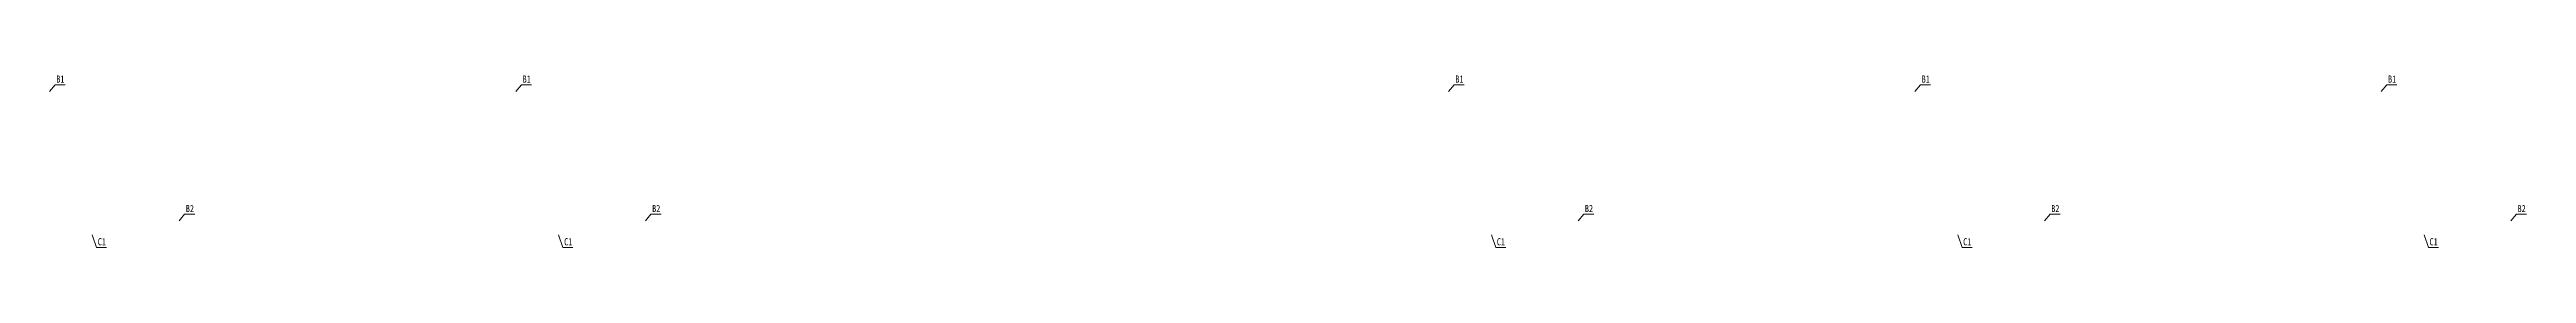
# Model space of a CAD drawing. Header units: millimetres. Extents: x -13368 to 383539, y -58537 to -26098.
# Drawn here: x 290294 to 311539, y -58235 to -56764 of the extents above; entities that cross this region are included whole.
import ezdxf
from ezdxf.enums import TextEntityAlignment as Align

# ---------------------------------------------------------------- set-up
doc = ezdxf.new("R2010")
doc.units = ezdxf.units.MM
doc.layers.add('文字', color=7, linetype='Continuous', lineweight=15)
doc.layers.add('细实线', color=4, linetype='Continuous', lineweight=15)
doc.styles.add('BM_Dim', font='', dxfattribs={"width": 0.85})
doc.styles.get('BM_Dim').set_extended_font_data('仿宋_GB2312')

# ---------------------------------------------------------------- blocks, each defined once
blk = doc.blocks.new('编号')
at = {"layer": '细实线'}
for p, q in [((48, 58), (0, 0)), ((48, 58), (134, 58)), ((1159, -1049), (1111, -1107)), ((1159, -1049), (1245, -1049)), ((404, -1334), (367, -1225)), ((404, -1334), (490, -1334))]:
    blk.add_line(p, q, dxfattribs=at)
at = {"layer": '文字', "style": 'BM_Dim', "width": 0.7}
for s, p in [('B1', (93, 57)), ('B2', (1204, -1050)), ('C1', (449, -1334))]:
    blk.add_text(s, height=61.5, dxfattribs=at).set_placement(p, align=Align.BOTTOM_CENTER)
blk = doc.blocks.new('*U186')
at = {"layer": '细实线'}
blk.add_blockref('编号', (-623, 604), dxfattribs=at)
blk = doc.blocks.new('*U185')
at = {"layer": '细实线', "color": 0, "linetype": 'ByBlock', "lineweight": -2, "transparency": 16777216}
blk.add_blockref('*U186', (300873, 0), dxfattribs=at)
blk = doc.blocks.new('*U188')
at = {"layer": '细实线'}
blk.add_blockref('编号', (-623, 604), dxfattribs=at)
blk = doc.blocks.new('*U187')
at = {"layer": '细实线', "color": 0, "linetype": 'ByBlock', "lineweight": -2, "transparency": 16777216}
blk.add_blockref('*U188', (300873, 0), dxfattribs=at)
blk = doc.blocks.new('*U190')
at = {"layer": '细实线'}
blk.add_blockref('编号', (-623, 604), dxfattribs=at)
blk = doc.blocks.new('*U189')
at = {"layer": '细实线', "color": 0, "linetype": 'ByBlock', "lineweight": -2, "transparency": 16777216}
blk.add_blockref('*U190', (300873, 0), dxfattribs=at)
blk = doc.blocks.new('*U192')
at = {"layer": '细实线'}
blk.add_blockref('编号', (-623, 604), dxfattribs=at)
blk = doc.blocks.new('*U191')
at = {"layer": '细实线', "color": 0, "linetype": 'ByBlock', "lineweight": -2, "transparency": 16777216}
blk.add_blockref('*U192', (300873, 0), dxfattribs=at)
blk = doc.blocks.new('*U194')
at = {"layer": '细实线'}
blk.add_blockref('编号', (-623, 604), dxfattribs=at)
blk = doc.blocks.new('*U193')
at = {"layer": '细实线', "color": 0, "linetype": 'ByBlock', "lineweight": -2, "transparency": 16777216}
blk.add_blockref('*U194', (300873, 0), dxfattribs=at)

msp = doc.modelspace()

# ---------------------------------------------------------------- block references
at = {"layer": '细实线'}
for name, p in [('*U185', (-9956, -57504.6)), ('*U187', (-5956, -57504.6)), ('*U189', (2044, -57504.6)), ('*U191', (6044, -57504.6)), ('*U193', (10044, -57504.6))]:
    msp.add_blockref(name, p, dxfattribs=at)

doc.saveas('drawing.dxf')
